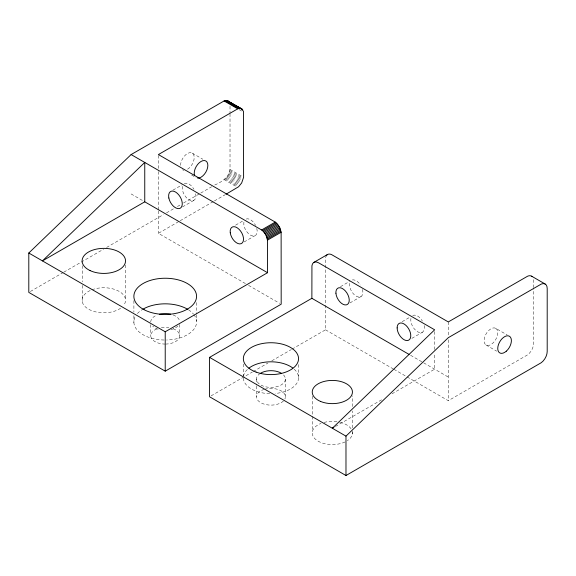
<?xml version="1.0" encoding="UTF-8"?>
<svg xmlns="http://www.w3.org/2000/svg" width="576" height="576" viewBox="0 0 576 576"><rect width="100%" height="100%" fill="white"/><g stroke="black" fill="none" stroke-linecap="round" stroke-linejoin="round"><path stroke-width="0.43" stroke-dasharray="2.88 2.16" d="M292.054 349.128L325.519 329.81L325.562 268.711M325.57 267.811L325.577 257.926A9.648 5.573 60 0 1 325.75 257.018M352.318 434.124L352.325 432.346M352.325 427.896L352.325 410.976M352.325 406.526L352.332 395.842M214.754 184.975C221.731 182.102 229.896 176.825 230.018 168.343L230.018 114.206M172.944 190.159L182.038 184.91M30.355 291.499L63.036 272.621M63.814 272.167L103.493 249.25M106.603 247.45L163.404 214.639M166.514 212.839L174.298 208.346M177.408 206.546L180.518 204.746M183.629 202.954L199.973 193.514M200.75 193.061L211.644 186.768M182.513 206.914L193.882 200.347M245.434 283.572L158.4 233.323L179.402 221.184M180.18 220.73L213.624 201.398M214.402 200.945L225.288 194.652M235.606 225.144L242.424 221.206M244.145 241.942L254.75 235.814M340.459 286.682L349.553 281.434M349.978 302.918L361.346 296.352M211.111 395.856L252.36 372.046M253.138 371.592L267.926 363.06M271.814 360.814L291.276 349.574M402.127 321.696L409.709 317.318M411.847 338.357L422.46 332.23M335.441 426.47L381.946 399.622M392.018 393.804L434.65 369.187L434.65 353.081M407.11 376.913L448.294 400.694L527.63 354.823A9.648 5.573 -60 0 0 533.498 344.65L533.498 288.497M239.054 109.591L242.086 111.341M229.961 169.409L242.849 176.846M229.788 170.518L242.676 177.955M229.5 171.662L241.625 178.661M229.104 172.814L241.236 179.813M228.614 173.952L241.495 181.39M192.24 153.115L202.846 159.242M495.778 328.356A9.648 5.573 -60 0 1 492.66 343.318A9.648 5.573 -60 0 1 484.344 338.422A9.648 5.573 -60 0 1 495.778 328.356L507.139 334.922M228.024 175.068L240.149 182.066M227.354 176.134L239.479 183.139M226.613 177.134L238.738 184.14M225.814 178.056L238.694 185.494M224.964 178.87L237.852 186.307M224.093 179.575L236.218 186.581M191.635 175.046L196.186 177.667M486.079 345.038L496.692 351.166M131.119 193.939L143.244 200.945M410.566 355.277L448.294 377.064M248.544 285.365L279.626 303.314M325.519 329.81L393.12 368.842M393.898 369.288L406.332 376.466M312.343 396.23L312.35 431.849M533.498 287.611L533.498 279.583A9.648 5.573 -60 0 0 533.326 278.676M448.294 321.934L448.294 336.247M448.294 339.833L448.294 400.694M434.65 331.596L434.65 349.495M298.512 364.586L298.512 378.446M285.415 379.109L285.415 396.842M256.478 378.958L256.478 385.164M256.478 386.05L256.478 396.684M243.389 364.025L243.389 376.157M230.018 106.222L230.018 113.321M196.538 302.587L196.538 314.064M196.538 314.942L196.538 321.12M179.69 324.439L179.69 335.642M158.4 155.455L158.4 170.669M158.4 171.569L158.4 210.053M158.4 210.946L158.4 233.323M150.754 324.598L150.754 335.801M133.898 300.672L133.898 312.149M133.898 315.677L133.898 322.74M125.431 265.025L125.431 299.038M82.231 265.702L82.231 281.815M82.231 285.394L82.231 301.507M256.774 228.442A9.446 5.458 60 0 1 250.452 235.116A9.446 5.458 60 0 1 244.217 221.126M246.211 219.017A9.446 5.458 60 0 1 255.622 225.454M195.696 193.802A9.648 5.573 60 0 1 189.043 199.822A9.648 5.573 60 0 1 182.52 186.077M184.306 183.6A9.648 5.573 60 0 1 193.954 189.252M173.146 328.73A14.472 8.352 0 0 1 179.208 337.867A14.472 8.352 0 0 1 166.111 344.059M165.355 344.074A14.472 8.352 0 0 1 151.279 337.961A14.472 8.352 0 0 1 157.867 328.529M161.345 327.672A14.472 8.352 0 0 1 168.84 327.636M177.818 326.038A14.472 8.352 0 0 1 169.992 329.818M158.105 329.206A14.472 8.352 0 0 1 152.755 326.174M150.754 322.006A14.472 8.352 0 0 1 157.075 315.029M173.146 314.942A14.472 8.352 0 0 1 179.69 321.854M180.569 165.348A9.648 5.573 -60 0 1 187.423 153.554A9.648 5.573 -60 0 1 194.213 157.558A9.648 5.573 -60 0 1 187.351 169.351M183.946 170.244A9.648 5.573 -60 0 1 182.542 169.79M193.867 314.575A31.349 18.101 0 0 1 166.622 340.013M164.167 340.02A31.349 18.101 0 0 1 135.749 315.756M137.398 313.589A31.349 18.101 0 0 1 142.085 309.715M188.539 309.83A31.349 18.101 0 0 1 193.363 313.956M91.958 289.778A21.708 12.528 0 0 1 117.958 290.758A21.708 12.528 0 0 1 123.602 305.438M120.614 308.218A21.708 12.528 0 0 1 87.998 308.844A21.708 12.528 0 0 1 91.181 290.088M352.152 431.1A20.081 11.592 0 0 1 347.342 440.69M345.074 441.95A20.081 11.592 0 0 1 316.267 439.942A20.081 11.592 0 0 1 320.998 423.418M324.058 422.424A20.081 11.592 0 0 1 339.415 422.136M340.222 422.323A20.081 11.592 0 0 1 351.554 429.624M264.665 389.239A14.472 8.352 0 0 1 280.231 390.355A14.472 8.352 0 0 1 284.89 399.002M283.414 401.004A14.472 8.352 0 0 1 260.618 402.617A14.472 8.352 0 0 1 263.83 389.491M362.477 289.404A9.446 5.458 60 0 1 356.825 296.496A9.446 5.458 60 0 1 349.625 283.349M352.354 279.929A9.446 5.458 60 0 1 360.482 284.99M424.174 325.598A9.648 5.573 60 0 1 417.65 331.805A9.648 5.573 60 0 1 410.998 318.11M412.74 315.569A9.648 5.573 60 0 1 422.388 321.048M283.543 374.926A14.472 8.352 0 0 1 279.396 385.819A14.472 8.352 0 0 1 260.186 384.617A14.472 8.352 0 0 1 260.158 373.464M294.235 369.194A27.59 15.926 0 0 1 275.126 393.48M269.712 393.646A27.59 15.926 0 0 1 243.389 377.021M243.49 376.193A27.59 15.926 0 0 1 247.694 369.158"/><path stroke-width="0.86" d="M345.982 475.517L345.982 436.133L448.294 337.68L541.267 284.069A9.648 5.573 -60 0 1 547.2 288.454L547.2 351.468A9.648 5.573 -60 0 1 541.267 362.7L345.982 475.517L209.556 396.756L209.556 357.372L311.875 298.303L311.933 265.802A9.648 5.573 60 0 1 318.694 262.858L434.65 329.803L332.338 428.256L333.886 427.363M241.668 108.792L239.45 108.367L237.73 108.828L158.4 154.562L275.249 222.091L277.769 224.532L279.77 227.714L281.124 232.265L281.182 304.207L165.218 371.16L28.8 292.392L28.8 253.015L131.119 154.562L224.093 100.951L226.613 100.483L241.668 108.792L243.432 111.305L243.605 177.286L241.668 182.945L238.608 186.746L226.066 194.198M144.756 201.816L42.444 260.892L144.756 162.439L144.756 201.816L267.538 272.707L165.218 331.776L28.8 253.015M131.119 154.562L261.605 229.968L275.249 222.091M261.605 229.968L262.483 230.674L276.12 222.797M262.483 230.674L263.326 231.494L276.97 223.618M263.326 231.494L264.125 232.409L277.769 224.532M264.125 232.409L264.866 233.41L278.51 225.533M264.866 233.41L265.536 234.475L279.18 226.598M267.538 272.707L267.48 240.134L266.126 235.591L279.77 227.714M266.623 236.736L280.267 228.859M267.019 237.888L280.663 230.011M267.307 239.026L280.944 231.149M267.48 240.134L281.124 232.265M313.87 262.382L327.514 254.506M531.562 276.163L545.206 284.04M227.354 100.627L242.251 109.231M226.613 100.483L242.748 109.8M225.814 100.49L239.45 108.367M224.964 100.649L238.608 108.518M224.093 100.951L237.73 108.828M311.875 298.303L409.01 354.384M209.556 357.372L345.982 436.133M228.024 100.922L229.104 101.923M265.536 234.475L266.126 235.591M165.218 331.776L165.218 371.16M159.559 314.244A14.472 8.352 0 0 1 170.633 314.186M194.436 175.14A9.648 5.573 -60 0 1 201.067 161.431A9.648 5.573 -60 0 1 207.612 167.609A9.648 5.573 -60 0 1 197.59 178.114M142.783 309.29A31.349 18.101 0 0 1 187.841 309.398M326.038 256.205A9.648 5.573 60 0 1 331.445 254.534L448.294 321.934L527.63 276.192A9.648 5.573 -60 0 1 532.145 276.602M260.813 373.075A14.472 8.352 0 0 1 281.275 373.183M248.868 368.186A27.59 15.926 0 0 1 292.846 368.05M230.256 232.79A9.446 5.458 60 0 0 241.114 243.691A9.446 5.458 60 0 0 239.155 229.392A9.446 5.458 60 0 0 230.256 232.79M168.847 198.014A9.648 5.573 60 0 0 180.238 208.224A9.648 5.573 60 0 0 177.271 193.306A9.648 5.573 60 0 0 168.847 198.014M144.065 309.694A31.349 18.101 0 0 0 195.833 300.233A31.349 18.101 0 0 0 155.765 279.079A31.349 18.101 0 0 0 144.065 309.694M90.065 270.576A21.708 12.528 0 0 0 125.244 262.93A21.708 12.528 0 0 0 96.178 249.163A21.708 12.528 0 0 0 90.065 270.576M320.63 401.458A20.088 11.599 0 0 0 352.332 393.17A20.088 11.599 0 0 0 324.05 381.463A20.088 11.599 0 0 0 320.63 401.458M335.916 293.198A9.446 5.458 60 0 0 346.428 304.855A9.446 5.458 60 0 0 345.362 290.938A9.446 5.458 60 0 0 335.916 293.198M397.138 327.902A9.648 5.573 60 0 0 407.412 340.56A9.648 5.573 60 0 0 407.326 326.866A9.648 5.573 60 0 0 397.138 327.902M506.297 351.194A9.648 5.573 -60 0 0 509.414 336.233A9.648 5.573 -60 0 0 497.988 346.298A9.648 5.573 -60 0 0 506.297 351.194M256.097 372.096A27.59 15.926 0 0 0 298.512 359.388A27.59 15.926 0 0 0 258.235 344.534A27.59 15.926 0 0 0 256.097 372.096"/></g></svg>
